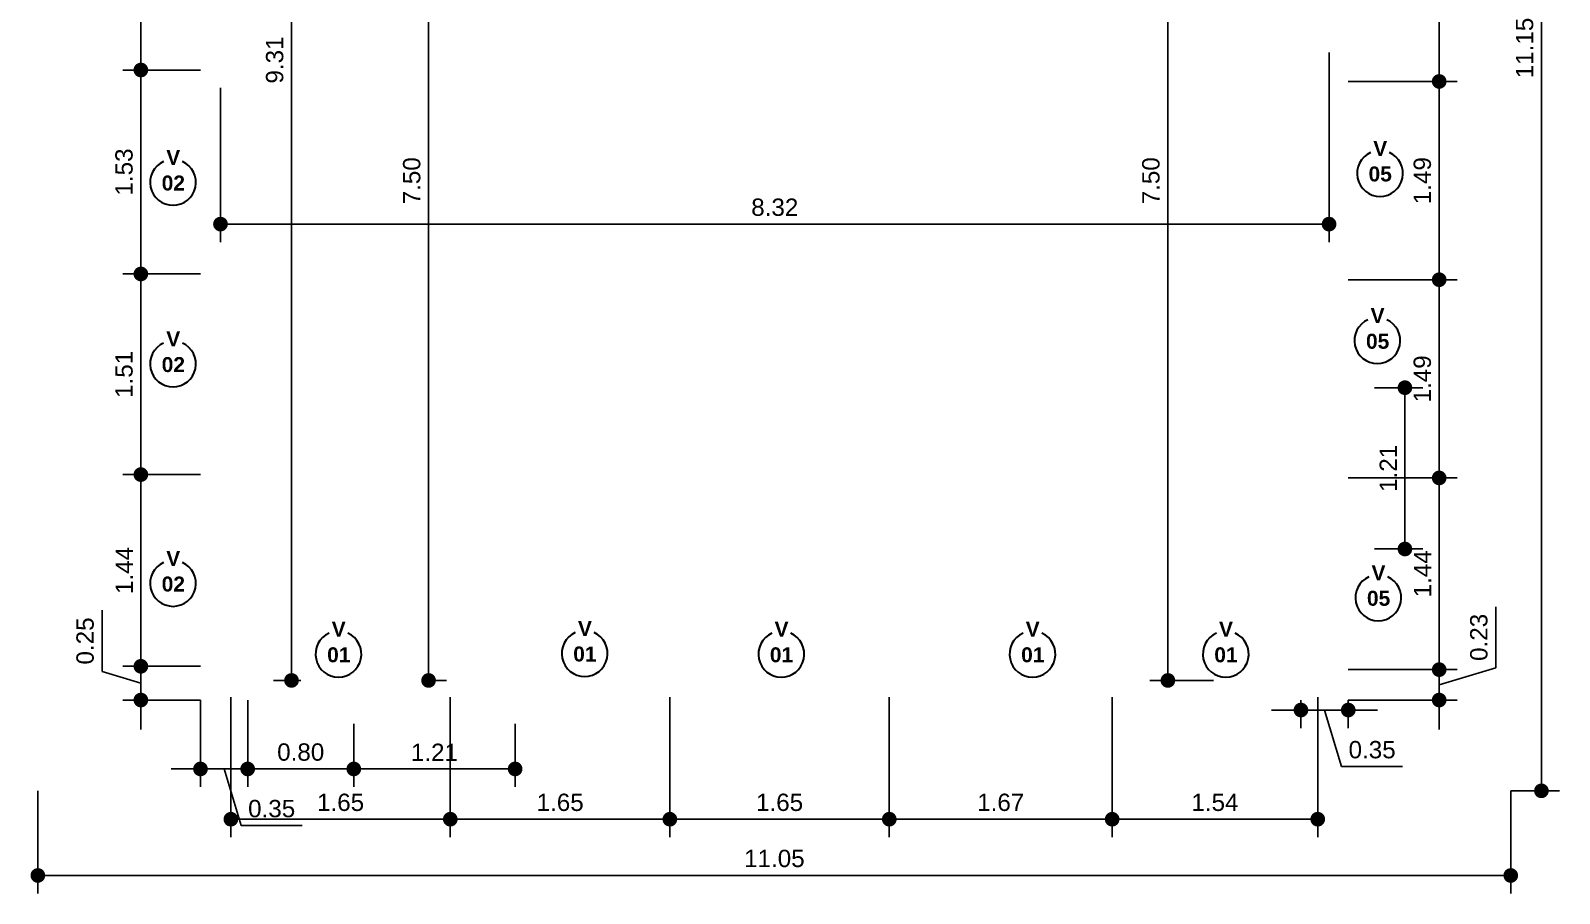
# Model space of a CAD drawing. Header units: metres. Extents: x 5986.2 to 5997.7, y 1802.7 to 1827.7.
# Drawn here: x 5986.2 to 5997.66, y 1802.68 to 1809.15 of the extents above; entities that cross this region are included whole.
import ezdxf

# ---------------------------------------------------------------- set-up
doc = ezdxf.new("R2010")
doc.units = ezdxf.units.M
doc.header["$LTSCALE"] = 0.02
doc.layers.add('DIM', color=8, linetype='Continuous')
doc.layers.add('simbologias generales', color=7, linetype='Continuous', lineweight=30)
doc.styles.add('Cotas 75', font='arial.ttf', dxfattribs={"height": 0.13})
doc.styles.add('PAOLA', font='arialbd.ttf')
doc.dimstyles.new('Estilo 75', dxfattribs={"dimtxt": 0.13, "dimasz": 0.11, "dimexe": 0.135, "dimexo": 0, "dimgap": 0.06, "dimtad": 1, "dimzin": 1, "dimdsep": 46, "dimtxsty": 'Cotas 75', "dimblk": 'DOT', "dimcen": 0.135, "dimdle": 0.135, "dimclrd": 9, "dimclre": 9, "dimclrt": 256, "dimadec": 0, "dimazin": 0, "dimtfac": 1, "dimtmove": 1, "dimatfit": 1, "dimfxl": 0, "dimarcsym": 0})

# ---------------------------------------------------------------- blocks, each defined once
blk = doc.blocks.new('_Dot')
at = {"color": 0, "linetype": 'ByBlock', "lineweight": -2}
blk.add_line((-0.5, 0), (-1, 0), dxfattribs=at)
at = {"color": 0, "linetype": 'ByBlock', "const_width": 0.5}
blk.add_lwpolyline([(-0.25, 0, 1), (0.25, 0, 1)], format="xyb", close=True, dxfattribs=at)
blk = doc.blocks.new('*D20')
at = {"layer": 'DIM', "color": 9, "lineweight": -2, "transparency": 16777216}
for p, q in [((5986.733, 1804.347), (5986.733, 1804.806)), ((5987.024, 1804.496), (5987.024, 1804.606)), ((5987.024, 1804.26), (5986.733, 1804.347)), ((5987.471, 1804.386), (5986.889, 1804.386)), ((5987.024, 1804.133), (5987.024, 1804.386)), ((5987.024, 1804.133), (5987.024, 1804.386)), ((5987.471, 1804.133), (5986.889, 1804.133)), ((5987.024, 1804.023), (5987.024, 1803.913))]:
    blk.add_line(p, q, dxfattribs=at)
at = {"layer": 'DIM', "color": 9, "lineweight": -2, "transparency": 16777216, "xscale": 0.11, "yscale": 0.11, "zscale": 0.11}
for p, rotation in [((5987.024, 1804.386), 270), ((5987.024, 1804.133), 90)]:
    blk.add_blockref('_Dot', p, dxfattribs=dict(at, rotation=rotation))
at = {"layer": 'DIM', "transparency": 16777216, "insert": (5986.606, 1804.576), "char_height": 0.13, "attachment_point": 5, "rotation": 90, "style": 'Cotas 75'}
blk.add_mtext('0.25', dxfattribs=at)
blk = doc.blocks.new('*D21')
at = {"layer": 'DIM', "color": 9, "lineweight": -2, "transparency": 16777216}
for p, q in [((5987.471, 1805.824), (5986.889, 1805.824)), ((5987.024, 1804.496), (5987.024, 1805.714)), ((5987.471, 1804.386), (5986.889, 1804.386))]:
    blk.add_line(p, q, dxfattribs=at)
at = {"layer": 'DIM', "color": 9, "lineweight": -2, "transparency": 16777216, "xscale": 0.11, "yscale": 0.11, "zscale": 0.11}
for p, rotation in [((5987.024, 1805.824), 90), ((5987.024, 1804.386), 270)]:
    blk.add_blockref('_Dot', p, dxfattribs=dict(at, rotation=rotation))
at = {"layer": 'DIM', "transparency": 16777216, "insert": (5986.899, 1805.105), "char_height": 0.13, "attachment_point": 5, "rotation": 90, "style": 'Cotas 75'}
blk.add_mtext('1.44', dxfattribs=at)
blk = doc.blocks.new('*D22')
at = {"layer": 'DIM', "color": 9, "lineweight": -2, "transparency": 16777216}
for p, q in [((5987.471, 1807.329), (5986.889, 1807.329)), ((5987.024, 1805.934), (5987.024, 1807.219)), ((5987.471, 1805.824), (5986.889, 1805.824))]:
    blk.add_line(p, q, dxfattribs=at)
at = {"layer": 'DIM', "color": 9, "lineweight": -2, "transparency": 16777216, "xscale": 0.11, "yscale": 0.11, "zscale": 0.11}
for p, rotation in [((5987.024, 1807.329), 90), ((5987.024, 1805.824), 270)]:
    blk.add_blockref('_Dot', p, dxfattribs=dict(at, rotation=rotation))
at = {"layer": 'DIM', "transparency": 16777216, "insert": (5986.898, 1806.576), "char_height": 0.13, "attachment_point": 5, "rotation": 90, "style": 'Cotas 75'}
blk.add_mtext('1.51', dxfattribs=at)
blk = doc.blocks.new('*D23')
at = {"layer": 'DIM', "color": 9, "lineweight": -2, "transparency": 16777216}
for p, q in [((5987.471, 1808.859), (5986.889, 1808.859)), ((5987.024, 1807.439), (5987.024, 1808.749)), ((5987.471, 1807.329), (5986.889, 1807.329))]:
    blk.add_line(p, q, dxfattribs=at)
at = {"layer": 'DIM', "color": 9, "lineweight": -2, "transparency": 16777216, "xscale": 0.11, "yscale": 0.11, "zscale": 0.11}
for p, rotation in [((5987.024, 1808.859), 90), ((5987.024, 1807.329), 270)]:
    blk.add_blockref('_Dot', p, dxfattribs=dict(at, rotation=rotation))
at = {"layer": 'DIM', "transparency": 16777216, "insert": (5986.898, 1808.094), "char_height": 0.13, "attachment_point": 5, "rotation": 90, "style": 'Cotas 75'}
blk.add_mtext('1.53', dxfattribs=at)
blk = doc.blocks.new('*D24')
at = {"layer": 'DIM', "color": 9, "lineweight": -2, "transparency": 16777216}
for p, q in [((5987.474, 1810.165), (5986.889, 1810.165)), ((5987.024, 1808.969), (5987.024, 1810.055)), ((5987.471, 1808.859), (5986.889, 1808.859))]:
    blk.add_line(p, q, dxfattribs=at)
at = {"layer": 'DIM', "color": 9, "lineweight": -2, "transparency": 16777216, "xscale": 0.11, "yscale": 0.11, "zscale": 0.11}
for p, rotation in [((5987.024, 1810.165), 90), ((5987.024, 1808.859), 270)]:
    blk.add_blockref('_Dot', p, dxfattribs=dict(at, rotation=rotation))
at = {"layer": 'DIM', "transparency": 16777216, "insert": (5986.898, 1809.512), "char_height": 0.13, "attachment_point": 5, "rotation": 90, "style": 'Cotas 75'}
blk.add_mtext('1.31', dxfattribs=at)
blk = doc.blocks.new('*D41')
at = {"layer": 'DIM', "color": 9, "lineweight": -2, "transparency": 16777216}
for p, q in [((5996.081, 1810.26), (5996.898, 1810.26)), ((5996.763, 1810.15), (5996.763, 1808.883)), ((5996.081, 1808.773), (5996.898, 1808.773))]:
    blk.add_line(p, q, dxfattribs=at)
at = {"layer": 'DIM', "color": 9, "lineweight": -2, "transparency": 16777216, "xscale": 0.11, "yscale": 0.11, "zscale": 0.11}
for p, rotation in [((5996.763, 1810.26), 90), ((5996.763, 1808.773), 270)]:
    blk.add_blockref('_Dot', p, dxfattribs=dict(at, rotation=rotation))
at = {"layer": 'DIM', "transparency": 16777216, "insert": (5996.637, 1809.516), "char_height": 0.13, "attachment_point": 5, "rotation": 90, "style": 'Cotas 75'}
blk.add_mtext('1.49', dxfattribs=at)
blk = doc.blocks.new('*D42')
at = {"layer": 'DIM', "color": 9, "lineweight": -2, "transparency": 16777216}
for p, q in [((5996.081, 1808.773), (5996.898, 1808.773)), ((5996.763, 1808.663), (5996.763, 1807.396)), ((5996.081, 1807.286), (5996.898, 1807.286))]:
    blk.add_line(p, q, dxfattribs=at)
at = {"layer": 'DIM', "color": 9, "lineweight": -2, "transparency": 16777216, "xscale": 0.11, "yscale": 0.11, "zscale": 0.11}
for p, rotation in [((5996.763, 1808.773), 90), ((5996.763, 1807.286), 270)]:
    blk.add_blockref('_Dot', p, dxfattribs=dict(at, rotation=rotation))
at = {"layer": 'DIM', "transparency": 16777216, "insert": (5996.637, 1808.029), "char_height": 0.13, "attachment_point": 5, "rotation": 90, "style": 'Cotas 75'}
blk.add_mtext('1.49', dxfattribs=at)
blk = doc.blocks.new('*D43')
at = {"layer": 'DIM', "color": 9, "lineweight": -2, "transparency": 16777216}
for p, q in [((5996.081, 1807.286), (5996.898, 1807.286)), ((5996.763, 1807.176), (5996.763, 1805.909)), ((5996.081, 1805.799), (5996.898, 1805.799))]:
    blk.add_line(p, q, dxfattribs=at)
at = {"layer": 'DIM', "color": 9, "lineweight": -2, "transparency": 16777216, "xscale": 0.11, "yscale": 0.11, "zscale": 0.11}
for p, rotation in [((5996.763, 1807.286), 90), ((5996.763, 1805.799), 270)]:
    blk.add_blockref('_Dot', p, dxfattribs=dict(at, rotation=rotation))
at = {"layer": 'DIM', "transparency": 16777216, "insert": (5996.637, 1806.542), "char_height": 0.13, "attachment_point": 5, "rotation": 90, "style": 'Cotas 75'}
blk.add_mtext('1.49', dxfattribs=at)
blk = doc.blocks.new('*D44')
at = {"layer": 'DIM', "color": 9, "lineweight": -2, "transparency": 16777216}
for p, q in [((5996.081, 1805.799), (5996.898, 1805.799)), ((5996.763, 1805.689), (5996.763, 1804.471)), ((5996.081, 1804.361), (5996.898, 1804.361))]:
    blk.add_line(p, q, dxfattribs=at)
at = {"layer": 'DIM', "color": 9, "lineweight": -2, "transparency": 16777216, "xscale": 0.11, "yscale": 0.11, "zscale": 0.11}
for p, rotation in [((5996.763, 1805.799), 90), ((5996.763, 1804.361), 270)]:
    blk.add_blockref('_Dot', p, dxfattribs=dict(at, rotation=rotation))
at = {"layer": 'DIM', "transparency": 16777216, "insert": (5996.638, 1805.08), "char_height": 0.13, "attachment_point": 5, "rotation": 90, "style": 'Cotas 75'}
blk.add_mtext('1.44', dxfattribs=at)
blk = doc.blocks.new('*D45')
at = {"layer": 'DIM', "color": 9, "lineweight": -2, "transparency": 16777216}
for p, q in [((5997.187, 1804.374), (5997.187, 1804.832)), ((5996.763, 1804.471), (5996.763, 1804.581)), ((5996.081, 1804.361), (5996.898, 1804.361)), ((5996.763, 1804.247), (5997.187, 1804.374)), ((5996.763, 1804.361), (5996.763, 1804.133)), ((5996.763, 1804.361), (5996.763, 1804.133)), ((5996.081, 1804.133), (5996.898, 1804.133)), ((5996.763, 1804.023), (5996.763, 1803.913))]:
    blk.add_line(p, q, dxfattribs=at)
at = {"layer": 'DIM', "color": 9, "lineweight": -2, "transparency": 16777216, "xscale": 0.11, "yscale": 0.11, "zscale": 0.11}
for p, rotation in [((5996.763, 1804.361), 270), ((5996.763, 1804.133), 90)]:
    blk.add_blockref('_Dot', p, dxfattribs=dict(at, rotation=rotation))
at = {"layer": 'DIM', "transparency": 16777216, "insert": (5997.061, 1804.603), "char_height": 0.13, "attachment_point": 5, "rotation": 90, "style": 'Cotas 75'}
blk.add_mtext('0.23', dxfattribs=at)
blk = doc.blocks.new('*D46')
at = {"layer": 'DIM', "color": 9, "lineweight": -2, "transparency": 16777216}
for p, q in [((5996.278, 1806.476), (5996.641, 1806.476)), ((5996.506, 1805.376), (5996.506, 1806.366)), ((5996.278, 1805.266), (5996.641, 1805.266))]:
    blk.add_line(p, q, dxfattribs=at)
at = {"layer": 'DIM', "color": 9, "lineweight": -2, "transparency": 16777216, "xscale": 0.11, "yscale": 0.11, "zscale": 0.11}
for p, rotation in [((5996.506, 1806.476), 90), ((5996.506, 1805.266), 270)]:
    blk.add_blockref('_Dot', p, dxfattribs=dict(at, rotation=rotation))
at = {"layer": 'DIM', "transparency": 16777216, "insert": (5996.381, 1805.871), "char_height": 0.13, "attachment_point": 5, "rotation": 90, "style": 'Cotas 75'}
blk.add_mtext('1.21', dxfattribs=at)
blk = doc.blocks.new('*D47')
at = {"layer": 'DIM', "color": 9, "lineweight": -2, "transparency": 16777216}
for p, q in [((5995.726, 1804.133), (5995.726, 1803.923)), ((5996.081, 1804.133), (5996.081, 1803.923)), ((5995.616, 1804.058), (5995.506, 1804.058)), ((5996.081, 1804.058), (5995.726, 1804.058)), ((5996.081, 1804.058), (5995.726, 1804.058)), ((5995.903, 1804.058), (5996.031, 1803.634)), ((5996.191, 1804.058), (5996.301, 1804.058)), ((5996.031, 1803.634), (5996.489, 1803.634))]:
    blk.add_line(p, q, dxfattribs=at)
at = {"layer": 'DIM', "color": 9, "lineweight": -2, "transparency": 16777216, "xscale": 0.11, "yscale": 0.11, "zscale": 0.11}
blk.add_blockref('_Dot', (5995.726, 1804.058), dxfattribs=at)
at = {"layer": 'DIM', "color": 9, "lineweight": -2, "transparency": 16777216, "xscale": 0.11, "yscale": 0.11, "zscale": 0.11, "rotation": 180}
blk.add_blockref('_Dot', (5996.081, 1804.058), dxfattribs=at)
at = {"layer": 'DIM', "transparency": 16777216, "insert": (5996.26, 1803.76), "char_height": 0.13, "attachment_point": 5, "style": 'Cotas 75'}
blk.add_mtext('0.35', dxfattribs=at)
blk = doc.blocks.new('*D48')
at = {"layer": 'DIM', "color": 9, "lineweight": -2, "transparency": 16777216}
for p, q in [((5994.31, 1804.154), (5994.31, 1803.104)), ((5995.852, 1804.154), (5995.852, 1803.104)), ((5995.742, 1803.239), (5994.42, 1803.239))]:
    blk.add_line(p, q, dxfattribs=at)
at = {"layer": 'DIM', "color": 9, "lineweight": -2, "transparency": 16777216, "xscale": 0.11, "yscale": 0.11, "zscale": 0.11, "rotation": 180}
blk.add_blockref('_Dot', (5994.31, 1803.239), dxfattribs=at)
at = {"layer": 'DIM', "color": 9, "lineweight": -2, "transparency": 16777216, "xscale": 0.11, "yscale": 0.11, "zscale": 0.11}
blk.add_blockref('_Dot', (5995.852, 1803.239), dxfattribs=at)
at = {"layer": 'DIM', "transparency": 16777216, "insert": (5995.081, 1803.365), "char_height": 0.13, "attachment_point": 5, "style": 'Cotas 75'}
blk.add_mtext('1.54', dxfattribs=at)
blk = doc.blocks.new('*D49')
at = {"layer": 'DIM', "color": 9, "lineweight": -2, "transparency": 16777216}
for p, q in [((5992.638, 1804.154), (5992.638, 1803.104)), ((5994.31, 1804.154), (5994.31, 1803.104)), ((5994.2, 1803.239), (5992.748, 1803.239))]:
    blk.add_line(p, q, dxfattribs=at)
at = {"layer": 'DIM', "color": 9, "lineweight": -2, "transparency": 16777216, "xscale": 0.11, "yscale": 0.11, "zscale": 0.11, "rotation": 180}
blk.add_blockref('_Dot', (5992.638, 1803.239), dxfattribs=at)
at = {"layer": 'DIM', "color": 9, "lineweight": -2, "transparency": 16777216, "xscale": 0.11, "yscale": 0.11, "zscale": 0.11}
blk.add_blockref('_Dot', (5994.31, 1803.239), dxfattribs=at)
at = {"layer": 'DIM', "transparency": 16777216, "insert": (5993.474, 1803.365), "char_height": 0.13, "attachment_point": 5, "style": 'Cotas 75'}
blk.add_mtext('1.67', dxfattribs=at)
blk = doc.blocks.new('*D50')
at = {"layer": 'DIM', "color": 9, "lineweight": -2, "transparency": 16777216}
for p, q in [((5990.992, 1804.154), (5990.992, 1803.104)), ((5992.638, 1804.154), (5992.638, 1803.104)), ((5992.528, 1803.239), (5991.102, 1803.239))]:
    blk.add_line(p, q, dxfattribs=at)
at = {"layer": 'DIM', "color": 9, "lineweight": -2, "transparency": 16777216, "xscale": 0.11, "yscale": 0.11, "zscale": 0.11, "rotation": 180}
blk.add_blockref('_Dot', (5990.992, 1803.239), dxfattribs=at)
at = {"layer": 'DIM', "color": 9, "lineweight": -2, "transparency": 16777216, "xscale": 0.11, "yscale": 0.11, "zscale": 0.11}
blk.add_blockref('_Dot', (5992.638, 1803.239), dxfattribs=at)
at = {"layer": 'DIM', "transparency": 16777216, "insert": (5991.815, 1803.365), "char_height": 0.13, "attachment_point": 5, "style": 'Cotas 75'}
blk.add_mtext('1.65', dxfattribs=at)
blk = doc.blocks.new('*D51')
at = {"layer": 'DIM', "color": 9, "lineweight": -2, "transparency": 16777216}
for p, q in [((5989.345, 1804.154), (5989.345, 1803.104)), ((5990.992, 1804.154), (5990.992, 1803.104)), ((5990.882, 1803.239), (5989.455, 1803.239))]:
    blk.add_line(p, q, dxfattribs=at)
at = {"layer": 'DIM', "color": 9, "lineweight": -2, "transparency": 16777216, "xscale": 0.11, "yscale": 0.11, "zscale": 0.11, "rotation": 180}
blk.add_blockref('_Dot', (5989.345, 1803.239), dxfattribs=at)
at = {"layer": 'DIM', "color": 9, "lineweight": -2, "transparency": 16777216, "xscale": 0.11, "yscale": 0.11, "zscale": 0.11}
blk.add_blockref('_Dot', (5990.992, 1803.239), dxfattribs=at)
at = {"layer": 'DIM', "transparency": 16777216, "insert": (5990.169, 1803.365), "char_height": 0.13, "attachment_point": 5, "style": 'Cotas 75'}
blk.add_mtext('1.65', dxfattribs=at)
blk = doc.blocks.new('*D52')
at = {"layer": 'DIM', "color": 9, "lineweight": -2, "transparency": 16777216}
for p, q in [((5987.699, 1804.154), (5987.699, 1803.104)), ((5989.345, 1804.154), (5989.345, 1803.104)), ((5989.235, 1803.239), (5987.809, 1803.239))]:
    blk.add_line(p, q, dxfattribs=at)
at = {"layer": 'DIM', "color": 9, "lineweight": -2, "transparency": 16777216, "xscale": 0.11, "yscale": 0.11, "zscale": 0.11, "rotation": 180}
blk.add_blockref('_Dot', (5987.699, 1803.239), dxfattribs=at)
at = {"layer": 'DIM', "color": 9, "lineweight": -2, "transparency": 16777216, "xscale": 0.11, "yscale": 0.11, "zscale": 0.11}
blk.add_blockref('_Dot', (5989.345, 1803.239), dxfattribs=at)
at = {"layer": 'DIM', "transparency": 16777216, "insert": (5988.522, 1803.365), "char_height": 0.13, "attachment_point": 5, "style": 'Cotas 75'}
blk.add_mtext('1.65', dxfattribs=at)
blk = doc.blocks.new('*D53')
at = {"layer": 'DIM', "color": 9, "lineweight": -2, "transparency": 16777216}
for p, q in [((5988.621, 1803.954), (5988.621, 1803.481)), ((5989.831, 1803.954), (5989.831, 1803.481)), ((5989.721, 1803.616), (5988.731, 1803.616))]:
    blk.add_line(p, q, dxfattribs=at)
at = {"layer": 'DIM', "color": 9, "lineweight": -2, "transparency": 16777216, "xscale": 0.11, "yscale": 0.11, "zscale": 0.11, "rotation": 180}
blk.add_blockref('_Dot', (5988.621, 1803.616), dxfattribs=at)
at = {"layer": 'DIM', "color": 9, "lineweight": -2, "transparency": 16777216, "xscale": 0.11, "yscale": 0.11, "zscale": 0.11}
blk.add_blockref('_Dot', (5989.831, 1803.616), dxfattribs=at)
at = {"layer": 'DIM', "transparency": 16777216, "insert": (5989.226, 1803.741), "char_height": 0.13, "attachment_point": 5, "style": 'Cotas 75'}
blk.add_mtext('1.21', dxfattribs=at)
blk = doc.blocks.new('*D54')
at = {"layer": 'DIM', "color": 9, "lineweight": -2, "transparency": 16777216}
for p, q in [((5987.825, 1804.133), (5987.825, 1803.481)), ((5988.621, 1803.954), (5988.621, 1803.481)), ((5988.511, 1803.616), (5987.935, 1803.616))]:
    blk.add_line(p, q, dxfattribs=at)
at = {"layer": 'DIM', "color": 9, "lineweight": -2, "transparency": 16777216, "xscale": 0.11, "yscale": 0.11, "zscale": 0.11, "rotation": 180}
blk.add_blockref('_Dot', (5987.825, 1803.616), dxfattribs=at)
at = {"layer": 'DIM', "color": 9, "lineweight": -2, "transparency": 16777216, "xscale": 0.11, "yscale": 0.11, "zscale": 0.11}
blk.add_blockref('_Dot', (5988.621, 1803.616), dxfattribs=at)
at = {"layer": 'DIM', "transparency": 16777216, "insert": (5988.223, 1803.742), "char_height": 0.13, "attachment_point": 5, "style": 'Cotas 75'}
blk.add_mtext('0.80', dxfattribs=at)
blk = doc.blocks.new('*D55')
at = {"layer": 'DIM', "color": 9, "lineweight": -2, "transparency": 16777216}
for p, q in [((5987.471, 1804.133), (5987.471, 1803.481)), ((5987.825, 1804.133), (5987.825, 1803.481)), ((5987.361, 1803.616), (5987.251, 1803.616)), ((5987.825, 1803.616), (5987.471, 1803.616)), ((5987.825, 1803.616), (5987.471, 1803.616)), ((5987.648, 1803.616), (5987.775, 1803.192)), ((5987.935, 1803.616), (5988.045, 1803.616)), ((5987.775, 1803.192), (5988.234, 1803.192))]:
    blk.add_line(p, q, dxfattribs=at)
at = {"layer": 'DIM', "color": 9, "lineweight": -2, "transparency": 16777216, "xscale": 0.11, "yscale": 0.11, "zscale": 0.11}
blk.add_blockref('_Dot', (5987.471, 1803.616), dxfattribs=at)
at = {"layer": 'DIM', "color": 9, "lineweight": -2, "transparency": 16777216, "xscale": 0.11, "yscale": 0.11, "zscale": 0.11, "rotation": 180}
blk.add_blockref('_Dot', (5987.825, 1803.616), dxfattribs=at)
at = {"layer": 'DIM', "transparency": 16777216, "insert": (5988.005, 1803.318), "char_height": 0.13, "attachment_point": 5, "style": 'Cotas 75'}
blk.add_mtext('0.35', dxfattribs=at)
blk = doc.blocks.new('*D81')
at = {"layer": 'DIM', "color": 9, "lineweight": -2, "transparency": 16777216}
for p, q in [((5988.62, 1813.588), (5988.019, 1813.588)), ((5988.154, 1813.478), (5988.154, 1804.39)), ((5988.223, 1804.28), (5988.019, 1804.28))]:
    blk.add_line(p, q, dxfattribs=at)
at = {"layer": 'DIM', "color": 9, "lineweight": -2, "transparency": 16777216, "xscale": 0.11, "yscale": 0.11, "zscale": 0.11}
for p, rotation in [((5988.154, 1813.588), 90), ((5988.154, 1804.28), 270)]:
    blk.add_blockref('_Dot', p, dxfattribs=dict(at, rotation=rotation))
at = {"layer": 'DIM', "transparency": 16777216, "insert": (5988.028, 1808.934), "char_height": 0.13, "attachment_point": 5, "rotation": 90, "style": 'Cotas 75'}
blk.add_mtext('9.31', dxfattribs=at)
blk = doc.blocks.new('*D82')
at = {"layer": 'DIM', "color": 9, "lineweight": -2, "transparency": 16777216}
for p, q in [((5995.166, 1811.777), (5994.593, 1811.777)), ((5994.728, 1811.667), (5994.728, 1804.39)), ((5995.069, 1804.28), (5994.593, 1804.28))]:
    blk.add_line(p, q, dxfattribs=at)
at = {"layer": 'DIM', "color": 9, "lineweight": -2, "transparency": 16777216, "xscale": 0.11, "yscale": 0.11, "zscale": 0.11}
for p, rotation in [((5994.728, 1811.777), 90), ((5994.728, 1804.28), 270)]:
    blk.add_blockref('_Dot', p, dxfattribs=dict(at, rotation=rotation))
at = {"layer": 'DIM', "transparency": 16777216, "insert": (5994.601, 1808.028), "char_height": 0.13, "attachment_point": 5, "rotation": 90, "style": 'Cotas 75'}
blk.add_mtext('7.50', dxfattribs=at)
blk = doc.blocks.new('*D85')
at = {"layer": 'DIM', "color": 9, "lineweight": -2, "transparency": 16777216}
for p, q in [((5995.937, 1808.99), (5995.937, 1807.568)), ((5987.621, 1808.726), (5987.621, 1807.568)), ((5995.827, 1807.703), (5987.731, 1807.703))]:
    blk.add_line(p, q, dxfattribs=at)
at = {"layer": 'DIM', "color": 9, "lineweight": -2, "transparency": 16777216, "xscale": 0.11, "yscale": 0.11, "zscale": 0.11, "rotation": 180}
blk.add_blockref('_Dot', (5987.621, 1807.703), dxfattribs=at)
at = {"layer": 'DIM', "color": 9, "lineweight": -2, "transparency": 16777216, "xscale": 0.11, "yscale": 0.11, "zscale": 0.11}
blk.add_blockref('_Dot', (5995.937, 1807.703), dxfattribs=at)
at = {"layer": 'DIM', "transparency": 16777216, "insert": (5991.779, 1807.829), "char_height": 0.13, "attachment_point": 5, "style": 'Cotas 75'}
blk.add_mtext('8.32', dxfattribs=at)
blk = doc.blocks.new('*D95')
at = {"layer": 'DIM', "color": 9, "lineweight": -2, "transparency": 16777216}
for p, q in [((5989.728, 1811.777), (5989.047, 1811.777)), ((5989.182, 1811.667), (5989.182, 1804.39)), ((5989.182, 1804.28), (5989.317, 1804.28))]:
    blk.add_line(p, q, dxfattribs=at)
at = {"layer": 'DIM', "color": 9, "lineweight": -2, "transparency": 16777216, "xscale": 0.11, "yscale": 0.11, "zscale": 0.11}
for p, rotation in [((5989.182, 1811.777), 90), ((5989.182, 1804.28), 270)]:
    blk.add_blockref('_Dot', p, dxfattribs=dict(at, rotation=rotation))
at = {"layer": 'DIM', "transparency": 16777216, "insert": (5989.056, 1808.028), "char_height": 0.13, "attachment_point": 5, "rotation": 90, "style": 'Cotas 75'}
blk.add_mtext('7.50', dxfattribs=at)
blk = doc.blocks.new('VENTANA')
blk.add_arc((0, 0), 0.153, 114.2399, 65.7601)
at = {"color": 1, "style": 'PAOLA'}
blk.add_text('V', height=0.1, dxfattribs=at).set_placement((-0.045, 0.117, -1.357))
for tag, p in [('#', (-0.052, -0.037, -1.357)), ('AH', (-0.322, -0.268, -1.357)), ('ANT', (-0.322, -0.393, -1.357)), ('ANT', (-0.322, -0.518, -1.357))]:
    blk.add_attdef(tag, p, '', height=0.1, dxfattribs=at)
blk = doc.blocks.new('*D103')
at = {"layer": 'DIM', "color": 9, "lineweight": -2, "transparency": 16777216}
for p, q in [((5986.251, 1803.452), (5986.251, 1802.682)), ((5997.3, 1803.452), (5997.3, 1802.682)), ((5986.361, 1802.817), (5997.19, 1802.817))]:
    blk.add_line(p, q, dxfattribs=at)
at = {"layer": 'DIM', "color": 9, "lineweight": -2, "transparency": 16777216, "xscale": 0.11, "yscale": 0.11, "zscale": 0.11, "rotation": 180}
blk.add_blockref('_Dot', (5986.251, 1802.817), dxfattribs=at)
at = {"layer": 'DIM', "color": 9, "lineweight": -2, "transparency": 16777216, "xscale": 0.11, "yscale": 0.11, "zscale": 0.11}
blk.add_blockref('_Dot', (5997.3, 1802.817), dxfattribs=at)
at = {"layer": 'DIM', "transparency": 16777216, "insert": (5991.776, 1802.944), "char_height": 0.13, "attachment_point": 5, "style": 'Cotas 75'}
blk.add_mtext('11.05', dxfattribs=at)
blk = doc.blocks.new('*D105')
at = {"layer": 'DIM', "color": 9, "lineweight": -2, "transparency": 16777216}
for p, q in [((5997.3, 1814.597), (5997.665, 1814.597)), ((5997.53, 1803.562), (5997.53, 1814.487)), ((5997.3, 1803.452), (5997.665, 1803.452))]:
    blk.add_line(p, q, dxfattribs=at)
at = {"layer": 'DIM', "color": 9, "lineweight": -2, "transparency": 16777216, "xscale": 0.11, "yscale": 0.11, "zscale": 0.11}
for p, rotation in [((5997.53, 1814.597), 90), ((5997.53, 1803.452), 270)]:
    blk.add_blockref('_Dot', p, dxfattribs=dict(at, rotation=rotation))
at = {"layer": 'DIM', "transparency": 16777216, "insert": (5997.404, 1809.024), "char_height": 0.13, "attachment_point": 5, "rotation": 90, "style": 'Cotas 75'}
blk.add_mtext('11.15', dxfattribs=at)

msp = doc.modelspace()

# ---------------------------------------------------------------- block references
at = {"layer": 'simbologias generales'}
ref = msp.add_blockref('VENTANA', (5987.265, 1808.016), dxfattribs=dict(at, xscale=1.125, yscale=1.125, zscale=1.125))
ref.add_attrib('#', '02', (5987.18, 1807.955, -1.527), dxfattribs={"layer": '0', "color": 1, "height": 0.1125, "style": 'PAOLA'})
ref = msp.add_blockref('VENTANA', (5996.319, 1808.083), dxfattribs=dict(at, xscale=1.125, yscale=1.125, zscale=1.125))
ref.add_attrib('#', '05', (5996.233, 1808.023, -1.527), dxfattribs={"layer": '0', "color": 1, "height": 0.1125, "style": 'PAOLA'})
ref = msp.add_blockref('VENTANA', (5996.299, 1806.829), dxfattribs=dict(at, xscale=1.125, yscale=1.125, zscale=1.125))
ref.add_attrib('#', '05', (5996.214, 1806.768, -1.527), dxfattribs={"layer": '0', "color": 1, "height": 0.1125, "style": 'PAOLA'})
ref = msp.add_blockref('VENTANA', (5987.265, 1806.654), dxfattribs=dict(at, xscale=1.125, yscale=1.125, zscale=1.125))
ref.add_attrib('#', '02', (5987.18, 1806.593, -1.527), dxfattribs={"layer": '0', "color": 1, "height": 0.1125, "style": 'PAOLA'})
ref = msp.add_blockref('VENTANA', (5987.265, 1805.008), dxfattribs=dict(at, xscale=1.125, yscale=1.125, zscale=1.125))
ref.add_attrib('#', '02', (5987.18, 1804.947, -1.527), dxfattribs={"layer": '0', "color": 1, "height": 0.1125, "style": 'PAOLA'})
ref = msp.add_blockref('VENTANA', (5996.306, 1804.9), dxfattribs=dict(at, xscale=1.125, yscale=1.125, zscale=1.125))
ref.add_attrib('#', '05', (5996.221, 1804.84, -1.527), dxfattribs={"layer": '0', "color": 1, "height": 0.1125, "style": 'PAOLA'})
ref = msp.add_blockref('VENTANA', (5988.506, 1804.477), dxfattribs=dict(at, xscale=1.125, yscale=1.125, zscale=1.125))
ref.add_attrib('#', '01', (5988.421, 1804.416, -1.527), dxfattribs={"layer": '0', "color": 1, "height": 0.1125, "style": 'PAOLA'})
ref = msp.add_blockref('VENTANA', (5990.353, 1804.482), dxfattribs=dict(at, xscale=1.125, yscale=1.125, zscale=1.125))
ref.add_attrib('#', '01', (5990.267, 1804.422, -1.527), dxfattribs={"layer": '0', "color": 1, "height": 0.1125, "style": 'PAOLA'})
ref = msp.add_blockref('VENTANA', (5991.828, 1804.477), dxfattribs=dict(at, xscale=1.125, yscale=1.125, zscale=1.125))
ref.add_attrib('#', '01', (5991.742, 1804.416, -1.527), dxfattribs={"layer": '0', "color": 1, "height": 0.1125, "style": 'PAOLA'})
ref = msp.add_blockref('VENTANA', (5993.712, 1804.477), dxfattribs=dict(at, xscale=1.125, yscale=1.125, zscale=1.125))
ref.add_attrib('#', '01', (5993.627, 1804.416, -1.527), dxfattribs={"layer": '0', "color": 1, "height": 0.1125, "style": 'PAOLA'})
ref = msp.add_blockref('VENTANA', (5995.162, 1804.477), dxfattribs=dict(at, xscale=1.125, yscale=1.125, zscale=1.125))
ref.add_attrib('#', '01', (5995.076, 1804.416, -1.527), dxfattribs={"layer": '0', "color": 1, "height": 0.1125, "style": 'PAOLA'})

# ---------------------------------------------------------------- dimensions: what is measured, and where the dimension line sits
at = {"layer": 'DIM'}
for base, p1, p2, picture, middle in [((5997.5299, 1814.5971), (5997.2999, 1803.4515), (5997.2999, 1814.5971), '*D105', (5997.4035, 1809.0243)), ((5988.154, 1804.28), (5988.62, 1813.588), (5988.223, 1804.28), '*D81', (5988.028, 1808.934)), ((5989.182, 1804.28), (5989.728, 1811.777), (5989.182, 1804.28), '*D95', (5989.056, 1808.028)), ((5994.728, 1804.28), (5995.166, 1811.777), (5995.069, 1804.28), '*D82', (5994.601, 1808.028)), ((5996.763, 1808.773), (5996.081, 1810.26), (5996.081, 1808.773), '*D41', (5996.637, 1809.516)), ((5987.024, 1810.165), (5987.471, 1808.859), (5987.474, 1810.165), '*D24', (5986.898, 1809.512)), ((5987.024, 1808.859), (5987.471, 1807.329), (5987.471, 1808.859), '*D23', (5986.898, 1808.094)), ((5996.763, 1807.286), (5996.081, 1808.773), (5996.081, 1807.286), '*D42', (5996.637, 1808.029)), ((5987.02392076, 1807.328554824), (5987.470697541, 1805.823554824), (5987.470697541, 1807.328554824), '*D22', (5986.897546271, 1806.576054824)), ((5996.763, 1805.799), (5996.081, 1807.286), (5996.081, 1805.799), '*D43', (5996.637, 1806.542)), ((5996.506, 1806.476), (5996.278, 1805.266), (5996.278, 1806.476), '*D46', (5996.381, 1805.871)), ((5987.024, 1805.824), (5987.471, 1804.386), (5987.471, 1805.824), '*D21', (5986.899, 1805.105)), ((5996.763, 1804.361), (5996.081, 1805.799), (5996.081, 1804.361), '*D44', (5996.638, 1805.08)), ((5987.024, 1804.386), (5987.471, 1804.133), (5987.471, 1804.386), '*D20', (5986.606, 1804.407)), ((5996.763, 1804.133), (5996.081, 1804.361), (5996.081, 1804.133), '*D45', (5997.061, 1804.434))]:
    dim = msp.add_linear_dim(base=base, p1=p1, p2=p2, angle=90, dimstyle='Estilo 75', dxfattribs=at)
    dim.commit()
    dim.dimension.update_dxf_attribs({"geometry": picture, "text_midpoint": middle})
for base, p1, p2, picture, middle in [((5987.621, 1807.703), (5995.937, 1808.99), (5987.621, 1808.726), '*D85', (5991.779, 1807.829)), ((5987.471, 1803.616), (5987.825, 1804.133), (5987.471, 1804.133), '*D55', (5987.835, 1803.318)), ((5987.699, 1803.239), (5989.345, 1804.154), (5987.699, 1804.154), '*D52', (5988.522, 1803.365)), ((5987.825, 1803.616), (5988.621, 1803.954), (5987.825, 1804.133), '*D54', (5988.223, 1803.742)), ((5989.345, 1803.239), (5990.992, 1804.154), (5989.345, 1804.154), '*D51', (5990.169, 1803.365)), ((5990.992, 1803.239), (5992.638, 1804.154), (5990.992, 1804.154), '*D50', (5991.815, 1803.365)), ((5992.638, 1803.239), (5994.31, 1804.154), (5992.638, 1804.154), '*D49', (5993.474, 1803.365)), ((5994.31, 1803.239), (5995.852, 1804.154), (5994.31, 1804.154), '*D48', (5995.081, 1803.365)), ((5995.7259, 1804.0578), (5996.0807, 1804.1329), (5995.7259, 1804.1329), '*D47', (5996.0906, 1803.76)), ((5988.621, 1803.616), (5989.831, 1803.954), (5988.621, 1803.954), '*D53', (5989.226, 1803.741)), ((5997.3, 1802.817), (5986.251, 1803.452), (5997.3, 1803.452), '*D103', (5991.776, 1802.944))]:
    dim = msp.add_linear_dim(base=base, p1=p1, p2=p2, dimstyle='Estilo 75', dxfattribs=at)
    dim.commit()
    dim.dimension.update_dxf_attribs({"geometry": picture, "text_midpoint": middle})

doc.saveas('drawing.dxf')
